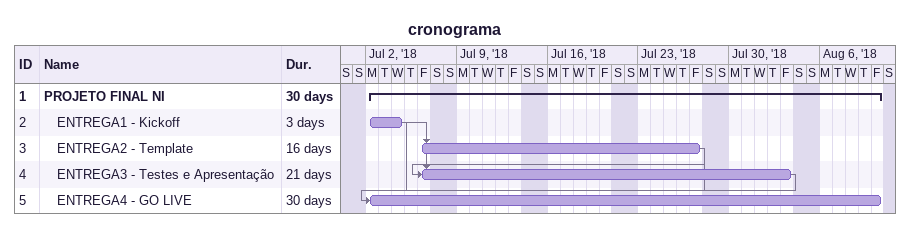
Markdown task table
cronograma

| ID | Level | Task | Duration | Start | Finish | Predecessors |
|---|---|---|---|---|---|---|
| 1 | 1 | **PROJETO FINAL NI** | 30d | 2018-07-02 | 2018-08-10 |  |
| 2 | 2 | ENTREGA1 - Kickoff | 3d | 2018-07-02 | 2018-07-04 |  |
| 3 | 2 | ENTREGA2 - Template | 16d | 2018-07-06 | 2018-07-27 | 2 |
| 4 | 2 | ENTREGA3 - Testes e Apresentação | 21d | 2018-07-06 | 2018-08-03 | 2, 3 |
| 5 | 2 | ENTREGA4 - GO LIVE | 30d | 2018-07-02 | 2018-08-10 | 2, 3, 4 |
